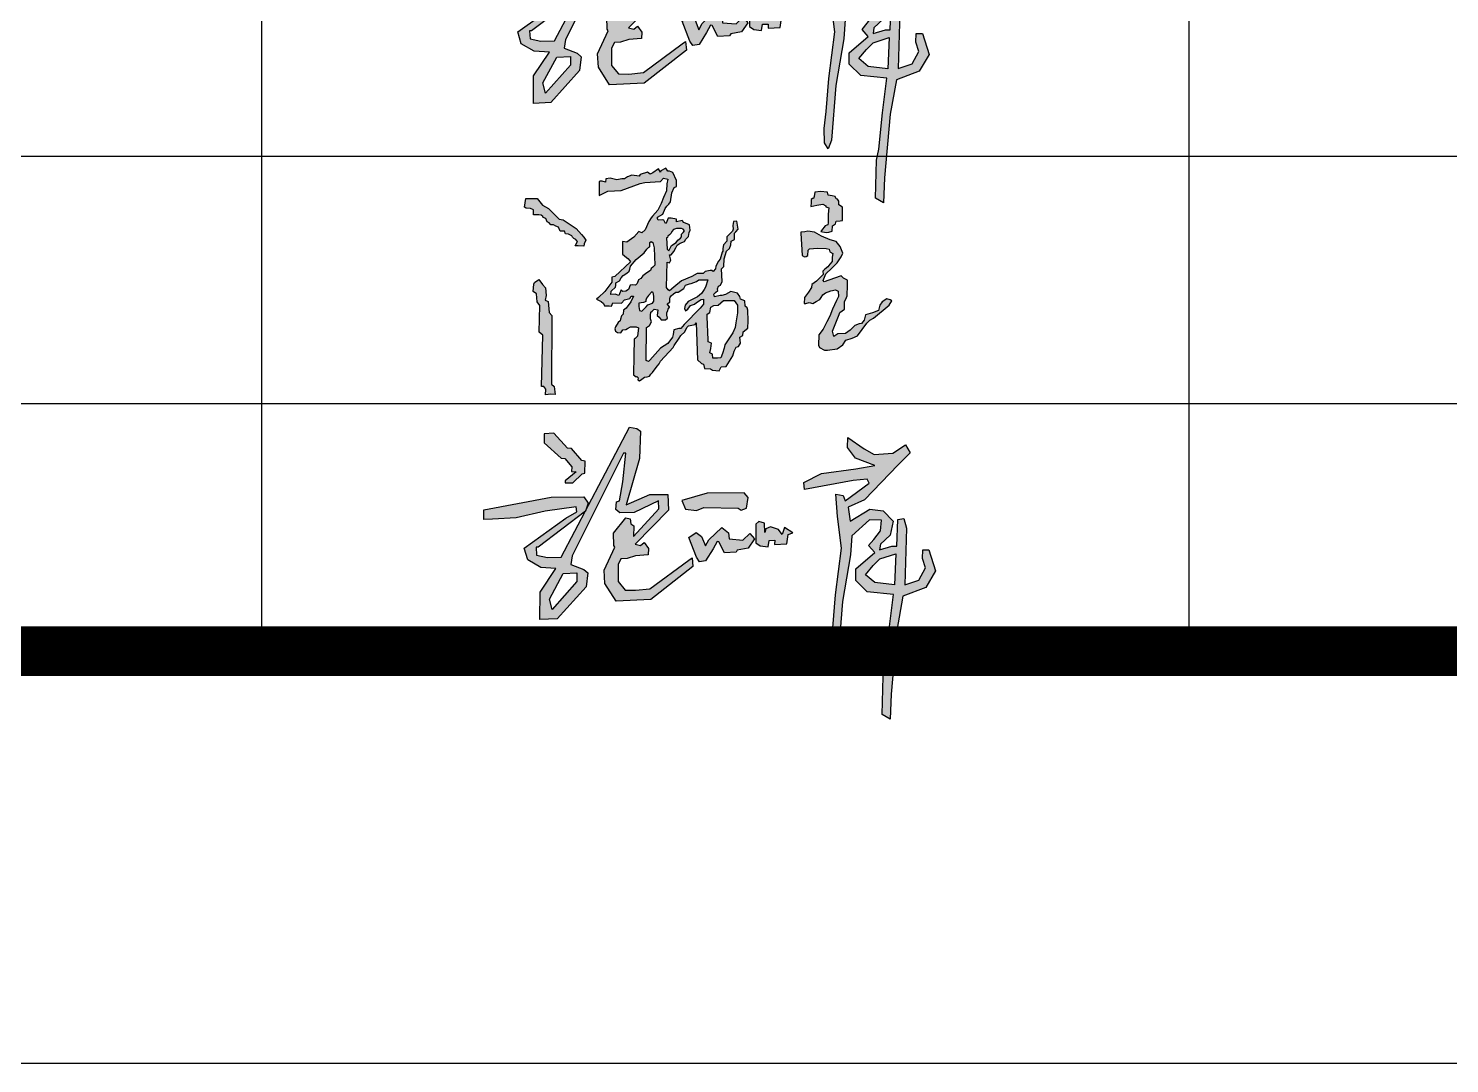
# Model space of a CAD drawing. Extents: x -2331248 to -1198620, y -977263 to -545844.
# Drawn here: x -1496680 to -1492370, y -855128 to -851990 of the extents above; entities that cross this region are included whole.
import ezdxf

# ---------------------------------------------------------------- set-up
doc = ezdxf.new("R2010")
doc.units = 0
doc.header["$LTSCALE"] = 1000
doc.header["$MEASUREMENT"] = 0
doc.layers.get('0').update_dxf_attribs({"linetype": 'CONTINUOUS'})
doc.layers.add('PUB_TITLE', color=4, linetype='CONTINUOUS')
doc.layers.add('t图框', color=222, linetype='CONTINUOUS')

# ---------------------------------------------------------------- blocks, each defined once
blk = doc.blocks.new('A$C5A861AD6')
h = blk.add_hatch(color=256)
h.paths.add_polyline_path([(852.5, 1429), (858.7, 1578.8), (837.5, 1593.8), (798.7, 1600.1), (423.7, 888.6), (348.7, 887.3), (288.7, 899.8), (286.2, 943.5), (297.5, 943.5), (556.2, 1140.6), (571.2, 1184.3), (547.5, 1219.2), (367.5, 1216.7), (0, 1148.1), (0, 1095.6), (47.1, 1096.4), (177.1, 1103.9), (335.9, 1140.1), (505.8, 1165), (508.3, 1137.6), (449.6, 1101.4), (220.9, 938), (239.6, 873.1), (310.9, 831.9), (394.6, 826.9), (308.4, 697.1), (307.1, 546), (402.1, 551), (559.6, 725.5), (569.6, 801.7), (547.1, 821.4), (475.8, 847.6), (483.3, 895.1), (764.6, 1459.2), (777.1, 1459.2), (760.8, 1300.9), (743.3, 1197.3), (725.8, 1192.3), (722.1, 1149.8), (744.6, 1131.3), (823.3, 1133.8), (957.1, 1196.3), (959.6, 1152.6), (819.6, 1001.5), (820.8, 1060.2), (805.8, 1071.4), (800.8, 1098.9), (778.3, 1103.9), (709.6, 1020.2), (712.1, 952.8), (717.1, 944), (658.3, 817.9), (663.3, 744.3), (724.6, 646.9), (914.6, 656.8), (1145.8, 836.7), (1142.1, 885.3), (1123.3, 871.6), (910, 715.5), (830, 706.8), (773.7, 708), (735, 754.2), (736.2, 847.9), (751.2, 878.6), (785, 881.1), (830, 896.1), (900, 901.1), (902.5, 936), (877.5, 968.5), (858.7, 952.3), (828.7, 959.8), (1011.2, 1146.8), (1008.7, 1231.7), (908.7, 1231.7), (780, 1175.5)])
h.paths.add_polyline_path([(509.9, 802), (509.9, 755.5), (373.3, 602.3), (359.5, 658.6), (434.7, 799)], flags=16)
for points in [[(383.7, 1567.6), (330, 1565.1), (330, 1515.2), (422.5, 1430.3), (442.5, 1429), (481.2, 1384.1), (480, 1357.8), (505, 1356.6), (445, 1306.6), (445, 1295.4), (487.5, 1296.6), (538.7, 1345.3), (552.5, 1349.1), (555, 1415.3), (536.2, 1419), (480, 1483.9), (457.5, 1485.2)], [(1448.4, 1214.8), (1427.6, 1241.5), (1224.4, 1240), (1085, 1198.5), (1105.8, 1151.1), (1165.1, 1143.7), (1205.2, 1160), (1393.5, 1157.1), (1409.8, 1145.2), (1439.5, 1157.1)], [(1482.5, 988.1), (1457.3, 1017.8), (1418.7, 982.2), (1344.6, 988.1), (1341.6, 1022.2), (1304.5, 1050.4), (1233.3, 983.7), (1214.1, 949.6), (1193.3, 1001.5), (1163.6, 1023.7), (1123.6, 997), (1165.1, 887.4), (1181.4, 862.2), (1215.5, 868.1), (1257.1, 934.8), (1277.8, 974.8), (1288.2, 971.8), (1319.4, 912.6), (1383.2, 915.5), (1389.1, 927.4), (1448.4, 937.8)], [(1667.9, 1013.3), (1693.2, 1022.2), (1648.7, 1051.8), (1635.3, 1011.8), (1614.5, 1040), (1571.5, 1054.8), (1546.3, 1043), (1540.4, 1023.7), (1537.4, 1074.1), (1506.3, 1084.4), (1491.4, 1069.6), (1491.4, 967.4), (1515.2, 951.1), (1558.2, 945.2), (1564.1, 979.2), (1595.3, 980.7), (1593.8, 958.5), (1660.5, 961.5)]]:
    blk.add_hatch(color=256).paths.add_polyline_path(points)
h = blk.add_hatch(color=256)
h.paths.add_polyline_path([(2317, 1047.2), (2302.5, 1100.4), (2268.7, 1095.6), (2263.8, 948.2), (2237.2, 948.2), (2169.5, 928.9), (2174.4, 960.3), (2227.6, 1008.6), (2244.5, 1085.9), (2188.9, 1141.4), (2116.3, 1151.1), (2007.5, 1085.9), (1997.9, 1163.2), (2087.3, 1201.8), (2271.1, 1395), (2336.4, 1460.3), (2312.2, 1503.7), (2242.1, 1457.8), (2140.5, 1450.6), (2084.9, 1482), (1995.5, 1544.8), (1993, 1489.2), (2036.6, 1431.3), (2142.9, 1390.2), (2039, 1373.3), (1850.4, 1346.7), (1753.7, 1298.4), (1758.5, 1259.8), (2024.5, 1308.1), (2101.8, 1315.3), (2111.5, 1293.6), (1981, 1197), (1968.9, 1226), (1930.2, 1233.2), (1938.8, 1110.6), (1960.4, 937.5), (1927.6, 682.5), (1913, 500.4), (1901.9, 408.3), (1903.2, 329.4), (1922.9, 296.6), (1942.3, 344.9), (1966.4, 644.4), (2010, 900.4), (2016.4, 1005.5), (2113.9, 1093.6), (2179.2, 1091.2), (2174.4, 1033.2), (2138.1, 985.4), (2109.1, 951.6), (2142.9, 913), (2039, 823.6), (2039, 760.8), (2101.8, 698), (2245.1, 683.5), (2221.7, 493.8), (2201, 294.7), (2188.9, 234.3), (2184, 26.6), (2227.6, 0), (2232.4, 137.2), (2263.5, 486.2), (2297.7, 675.3), (2423, 721.5), (2476.6, 813), (2440.3, 928.9), (2406.5, 928.9), (2404.1, 880.6), (2421, 829.9), (2384.7, 762.2), (2308.3, 736.4)])
h.paths.add_polyline_path([(2250.5, 735.8), (2143, 748.8), (2092.5, 792.3), (2133.7, 842), (2171, 878.5), (2258.4, 906.7)], flags=16)
for p, q in [((383.7, 1567.6), (330, 1565.1)), ((330, 1565.1), (330, 1515.2)), ((457.5, 1485.2), (383.7, 1567.6)), ((330, 1515.2), (422.5, 1430.3)), ((480, 1483.9), (457.5, 1485.2)), ((536.2, 1419), (480, 1483.9)), ((422.5, 1430.3), (442.5, 1429)), ((442.5, 1429), (481.2, 1384.1)), ((555, 1415.3), (536.2, 1419)), ((552.5, 1349.1), (555, 1415.3)), ((505, 1356.6), (445, 1306.6)), ((481.2, 1384.1), (480, 1357.8)), ((480, 1357.8), (505, 1356.6)), ((487.5, 1296.6), (538.7, 1345.3)), ((538.7, 1345.3), (552.5, 1349.1)), ((445, 1306.6), (445, 1295.4)), ((445, 1295.4), (487.5, 1296.6))]:
    blk.add_line(p, q)
for points in [[(0, 1095.6), (0, 1148.1), (367.5, 1216.7), (547.5, 1219.2), (571.2, 1184.3), (556.2, 1140.6), (297.5, 943.5), (286.2, 943.5), (288.7, 899.8), (348.7, 887.3), (423.7, 888.6), (798.7, 1600.1), (837.5, 1593.8), (858.7, 1578.8), (852.5, 1429), (780, 1175.5), (908.7, 1231.7), (1008.7, 1231.7), (1011.2, 1146.8), (828.7, 959.8), (858.7, 952.3), (877.5, 968.5), (902.5, 936), (900, 901.1), (830, 896.1), (785, 881.1), (751.2, 878.6), (736.2, 847.9), (735, 754.2), (773.7, 708), (830, 706.8), (910, 715.5), (1123.3, 871.6), (1142.1, 885.3), (1145.8, 836.7), (914.6, 656.8), (724.6, 646.9), (663.3, 744.3), (658.3, 817.9), (717.1, 944), (712.1, 952.8), (709.6, 1020.2), (778.3, 1103.9), (800.8, 1098.9), (805.8, 1071.4), (820.8, 1060.2), (819.6, 1001.5), (959.6, 1152.6), (957.1, 1196.3), (823.3, 1133.8), (744.6, 1131.3), (722.1, 1149.8), (725.8, 1192.3), (743.3, 1197.3), (760.8, 1300.9), (777.1, 1459.2), (764.6, 1459.2), (483.3, 895.1), (475.8, 847.6), (547.1, 821.4), (569.6, 801.7), (559.6, 725.5), (402.1, 551), (307.1, 546), (308.4, 697.1), (394.6, 826.9), (310.9, 831.9), (239.6, 873.1), (220.9, 938), (449.6, 1101.4), (508.3, 1137.6), (505.8, 1165), (335.9, 1140.1), (177.1, 1103.9), (47.1, 1096.4)], [(2138.1, 985.4), (2174.4, 1033.2), (2179.2, 1091.2), (2113.9, 1093.6), (2016.4, 1005.5), (2010, 900.4), (1966.4, 644.4), (1942.3, 344.9), (1922.9, 296.6), (1903.2, 329.4), (1901.9, 408.3), (1913, 500.4), (1927.6, 682.5), (1960.4, 937.5), (1938.8, 1110.6), (1930.2, 1233.2), (1968.9, 1226), (1981, 1197), (2111.5, 1293.6), (2101.8, 1315.3), (2024.5, 1308.1), (1758.5, 1259.8), (1753.7, 1298.4), (1850.4, 1346.7), (2039, 1373.3), (2142.9, 1390.2), (2036.6, 1431.3), (1993, 1489.2), (1995.5, 1544.8), (2084.9, 1482), (2140.5, 1450.6), (2242.1, 1457.8), (2312.2, 1503.7), (2336.4, 1460.3), (2271.1, 1395), (2087.3, 1201.8), (1997.9, 1163.2), (2007.5, 1085.9), (2116.3, 1151.1), (2188.9, 1141.4), (2244.5, 1085.9), (2227.6, 1008.6), (2174.4, 960.3), (2169.5, 928.9), (2237.2, 948.2), (2263.8, 948.2), (2268.7, 1095.6), (2302.5, 1100.4), (2317, 1047.2), (2308.3, 736.4), (2384.7, 762.2), (2421, 829.9), (2404.1, 880.6), (2406.5, 928.9), (2440.3, 928.9), (2476.6, 813), (2423, 721.5), (2297.7, 675.3), (2263.5, 486.2), (2232.4, 137.2), (2227.6, 0), (2184, 26.6), (2188.9, 234.3), (2201, 294.7), (2221.7, 493.8), (2245.1, 683.5), (2101.8, 698), (2039, 760.8), (2039, 823.6), (2142.9, 913), (2109.1, 951.6)], [(1085, 1198.5), (1105.8, 1151.1), (1165.1, 1143.7), (1205.2, 1160), (1393.5, 1157.1), (1409.8, 1145.2), (1439.5, 1157.1), (1448.4, 1214.8), (1427.6, 1241.5), (1224.4, 1240)], [(1123.6, 997), (1163.6, 1023.7), (1193.3, 1001.5), (1214.1, 949.6), (1233.3, 983.7), (1304.5, 1050.4), (1341.6, 1022.2), (1344.6, 988.1), (1418.7, 982.2), (1457.3, 1017.8), (1482.5, 988.1), (1448.4, 937.8), (1389.1, 927.4), (1383.2, 915.5), (1319.4, 912.6), (1288.2, 971.8), (1277.8, 974.8), (1257.1, 934.8), (1215.5, 868.1), (1181.4, 862.2), (1165.1, 887.4)], [(1491.4, 1069.6), (1491.4, 967.4), (1515.2, 951.1), (1558.2, 945.2), (1564.1, 979.2), (1595.3, 980.7), (1593.8, 958.5), (1660.5, 961.5), (1667.9, 1013.3), (1693.2, 1022.2), (1648.7, 1051.8), (1635.3, 1011.8), (1614.5, 1040), (1571.5, 1054.8), (1546.3, 1043), (1540.4, 1023.7), (1537.4, 1074.1), (1506.3, 1084.4)]]:
    blk.add_lwpolyline(points, close=True)
for points in [[(2258.4, 906.7), (2250.5, 735.8), (2143, 748.8), (2092.5, 792.3), (2133.7, 842), (2171, 878.5), (2258.4, 906.7)], [(434.7, 799), (509.9, 802), (509.9, 755.5), (373.3, 602.3), (359.5, 658.6), (434.7, 799)]]:
    blk.add_lwpolyline(points)
blk = doc.blocks.new('A$C6CFE5858')
h = blk.add_hatch(color=256)
h.paths.add_polyline_path([(434.5, 191.8), (441, 195), (443.1, 207.8), (450.3, 212.1), (460.3, 212.5), (473.6, 223.6), (482.9, 224.3), (499, 224.3), (506.5, 212.5), (506.9, 194.3), (502.6, 171), (500.8, 159.6), (495.8, 147.4), (476.8, 118.7), (474.6, 110.5), (470.5, 98.2), (467, 87.5), (458.9, 87.2), (447.8, 87.2), (447.2, 96.6), (440.9, 99.5), (443.4, 109.9), (445, 122.1), (437.1, 125.9), (436.5, 129.1), (435.8, 150.5), (434.9, 165.9), (434.6, 186)], flags=16)
h.paths.add_polyline_path([(344.7, 209.2), (339, 215.6), (346, 219.8), (346, 227.8), (346.3, 231.7), (349, 235.1), (354.2, 239.6), (359.7, 243.9), (365.2, 243.9), (378.7, 252.2), (382.6, 260.3), (392, 263.7), (396.3, 264.6), (409.2, 269.3), (414.7, 273.2), (430.6, 273.2), (435.8, 273.2), (430.6, 255.6), (427.2, 250), (421.2, 240.2), (411.7, 232.5), (403.6, 228.6), (389.4, 221.7), (381.7, 213.2), (380.8, 204.6), (382.6, 199), (388.1, 203.7), (394.6, 212.3), (404, 215.3), (408.7, 219.2), (420.3, 226), (425.5, 227.3), (425.9, 214.9), (417.7, 205.9), (379.5, 166.9), (371.8, 157), (366.7, 157.4), (355.1, 154.4), (353.4, 142.9), (351.7, 136.4), (340.9, 121.4), (323.3, 110.3), (298.4, 82), (294.6, 78.6), (289.4, 81.2), (289.9, 160), (297.6, 164.3), (302.3, 172.9), (299.7, 180.2), (299.7, 189.2), (300.2, 196), (303.6, 198.6), (308.7, 203.3), (316.9, 201.6), (315.6, 187.9), (320.3, 184.4), (325, 178), (335.3, 178), (340.1, 182.3), (338.8, 188.7), (338.8, 194.3), (340.9, 199.9), (342, 203.4), (344.9, 208)], flags=16)
h.paths.add_polyline_path([(283.1, 219), (272.1, 217.4), (271.8, 209.8), (273.1, 200), (279.3, 198.6), (289, 209.2), (293.6, 213.6), (304, 217.9), (307.7, 222), (307.3, 234.3), (305.8, 242.7), (303, 244.3), (295, 235.9), (289.9, 229.4), (288.9, 225), (288.3, 221.8), (285.4, 219.7)], flags=16)
h.paths.add_polyline_path([(297.7, 351.5), (297.7, 361.6), (301, 364.3), (305.4, 362.1), (308.3, 349.1), (310.2, 308.3), (305.2, 303.3), (301.5, 300.2), (299.9, 295.6), (290.6, 289.6), (281.4, 282.4), (276.7, 276.2), (271.2, 272.8), (268.3, 264.2), (264.1, 260.5), (256.8, 260.8), (250.9, 260.5), (247.7, 250.1), (240.9, 246.5), (233.8, 245.1), (230.2, 249), (224, 235.8), (215.6, 238.9), (205.5, 238.5), (206.2, 246.2), (216, 255.6), (216.9, 259.7), (217.4, 265.8), (226.1, 270.4), (230.2, 277.5), (234.7, 283.2), (243, 288.6), (249.1, 293.6), (250.3, 298.4), (252.3, 305.8), (265.3, 321.1), (284.8, 337.3), (290.7, 345.6), (295.5, 350.8)], flags=16)
h.paths.add_polyline_path([(337.6, 373), (339.1, 346.2), (341.8, 343.5), (343.6, 341.7), (349.8, 354.9), (360.9, 362), (364.7, 367.1), (370.7, 371.8), (373.4, 375.4), (373.1, 381.7), (377.6, 385.9), (380.3, 389.7), (377.6, 393.3), (373.7, 394.8), (361.8, 394.8), (354, 392.7), (350.4, 388.2), (348.6, 383.8), (344.8, 380.2), (340.6, 376.9), (340, 373.9)], flags=16)
h.paths.add_polyline_path([(177.8, 506.3), (177.8, 473.8), (198, 483.9), (229.9, 485.3), (275.4, 501.9), (286.2, 504.8), (323.8, 507), (330.3, 514.9), (341.2, 512.1), (338.3, 501.2), (338, 484.8), (330.2, 468.6), (325.2, 454.2), (316.8, 439), (304, 424.3), (300.9, 420.2), (295.3, 411.5), (286.8, 391.9), (279.3, 384.7), (271.5, 387.8), (259.9, 374.2), (243.6, 362.8), (232.7, 364.3), (232.7, 333.9), (242.2, 326.2), (245.8, 323.4), (251.5, 317.7), (252.1, 316.2), (214.7, 281.3), (207.8, 279.6), (207.8, 267.5), (190.8, 245.3), (176.1, 231), (170.9, 226.7), (182.2, 221.9), (187.8, 216.7), (190, 211.1), (201.7, 211.1), (206.9, 210.7), (209.9, 218.5), (230.3, 217.6), (237.7, 225.4), (250.7, 228.9), (253.8, 234.5), (259.4, 234.1), (252.7, 220.9), (241.8, 205.7), (235.3, 200.8), (234.7, 191.5), (230.4, 187.7), (228.2, 179.5), (227.1, 175.2), (222.7, 171.4), (216.2, 161.5), (214.6, 156.6), (216.7, 150.7), (221.1, 147.9), (228.7, 146.8), (234.2, 154.5), (240.7, 155), (245.1, 157.7), (252.2, 161), (260.4, 161.5), (265.8, 161.5), (270.8, 158.8), (269, 138.9), (263.3, 133.9), (261, 131.9), (260.2, 92.8), (259.3, 47.5), (265.5, 42.7), (267.1, 43.4), (270.1, 39.7), (269.7, 35.3), (273.6, 32.8), (279, 36.5), (285, 41.4), (292, 42.1), (297.1, 43.9), (300.4, 49), (304.1, 52.5), (310.8, 61.8), (316.4, 68.3), (320.6, 73.2), (323.4, 79.7), (353.8, 112.5), (356.2, 116.7), (367.9, 134), (371.6, 141), (381, 149.4), (386.1, 159.7), (390.3, 163.4), (394.1, 164.4), (405.7, 166.7), (408.6, 170.9), (411.4, 83.1), (421.2, 73.8), (425.8, 72.4), (428.2, 62.6), (442.7, 61.2), (446.9, 57.9), (462.8, 56.5), (467.5, 66.3), (479.6, 67.2), (495.5, 92), (498.3, 103.7), (503, 113), (508.6, 114.4), (513.7, 122.3), (512.3, 136.8), (519.4, 141), (519.8, 149.4), (531.5, 158), (532.1, 175.6), (531.5, 200.9), (529.8, 206.2), (524.5, 210.3), (523.9, 223.2), (513.9, 226.7), (512.2, 233.7), (506.9, 241.4), (490.4, 245.5), (478.1, 237.8), (469.3, 236.1), (465.2, 236.1), (452.2, 232.6), (450.5, 239), (454, 243.1), (459.9, 247.8), (458.7, 251.9), (461.6, 257.8), (466.3, 260.7), (469.9, 268.9), (468.1, 299.5), (474, 304.7), (474.8, 322.9), (480, 341), (487.2, 347.7), (490.3, 356.5), (491.3, 364.8), (499.6, 368.9), (499.1, 383.9), (502.7, 387), (508.4, 393.2), (505.3, 412.3), (497, 411.8), (495.5, 402.5), (496, 393.7), (495, 389.1), (487.7, 381.3), (481.5, 375.6), (481.5, 364.8), (473.2, 356.5), (471.7, 347.7), (471.7, 341.5), (470.1, 339), (465.5, 322.4), (461.3, 317.3), (455.1, 305.4), (454.6, 299.2), (448.9, 293), (445.8, 295.6), (441.2, 295.6), (429.3, 293), (424.6, 287.8), (410.7, 287.8), (397.7, 280.6), (373.4, 270.3), (355.3, 255.3), (345, 247), (341.4, 249.1), (337.7, 254.8), (339.3, 315.2), (344.5, 313.6), (347.6, 319.8), (344.5, 332.8), (349.1, 332.8), (354.8, 340.5), (360, 348.8), (363.1, 355.5), (369.8, 360.1), (380.1, 363.8), (383.3, 369.9), (390, 376.1), (391.5, 385.4), (393.6, 391.1), (392, 403.6), (379.2, 409.6), (375.2, 414.4), (361.7, 410.8), (361.7, 417), (349, 420), (341.7, 419.5), (337.2, 407.8), (335.7, 407.3), (331.7, 415), (328.7, 415.8), (318.2, 414.8), (316.2, 418.5), (316.2, 422), (329.2, 429.4), (334.2, 443), (338.6, 448.3), (343, 453), (347.1, 458.4), (350.7, 479.9), (355.9, 492.3), (361.5, 495), (361.8, 509.6), (352.7, 528.5), (344.5, 531.5), (341, 531.7), (336.1, 538.6), (324.3, 532), (323.8, 529), (318.3, 537.2), (304.9, 527.6), (299.2, 524.1), (292.3, 529.3), (275.4, 523.5), (272.9, 519.2), (255.1, 521.9), (245, 518.1), (237.4, 512.9), (231.1, 513.4), (219.6, 511), (204, 514.8), (193.6, 512.9), (192.8, 505.2), (184.6, 507.4), (179.4, 507.8)])
h = blk.add_hatch(color=256)
h.paths.add_polyline_path([(657.5, 384.2), (660.6, 330.6), (665.5, 327.5), (670, 328.5), (674.2, 330.9), (674.6, 343.8), (677.7, 347), (696.6, 348.7), (717.1, 347.3), (724.5, 346.3), (725.2, 342.7), (726.5, 339.7), (733.5, 335.8), (731.4, 327.1), (731.4, 316.7), (726.2, 310), (721.7, 304.1), (714.3, 298.2), (709.8, 293.7), (710.1, 285.5), (700.6, 276.3), (694.8, 270.1), (683.1, 262.2), (682.5, 254.8), (675.4, 243.7), (665.5, 231.4), (664.9, 216.6), (669.2, 216.6), (677.2, 219.1), (685.9, 216.6), (693.9, 221.5), (702.5, 226.5), (705.6, 230.8), (709.3, 237.6), (716.1, 241.9), (728.5, 246.8), (739.6, 249.3), (745.7, 246.2), (747, 233.3), (742, 224), (732.8, 203.1), (726, 186.4), (719.2, 172.8), (710.6, 155.6), (700.1, 142.6), (699, 117.7), (701.3, 112.3), (713.7, 106.1), (720.7, 106.1), (743.2, 109.2), (757.2, 118.5), (764.1, 129.3), (778.9, 134), (792.1, 140.2), (813.8, 170.4), (821.5, 177.4), (830.1, 182), (867.3, 213), (873.5, 223), (869.6, 225.4), (861.9, 227.7), (851, 220.7), (844.8, 213), (841.7, 199.8), (827.7, 194.4), (810.7, 189.7), (807.6, 177.4), (801.4, 169.6), (795.9, 168.1), (785.9, 164.2), (774.2, 153.3), (763.4, 145.6), (744.8, 144.8), (735.5, 138.6), (732.3, 151), (748.6, 190.5), (750.2, 195.2), (761, 203.7), (761, 221.5), (764.1, 226.9), (767.2, 234.7), (768, 260.2), (768, 272.6), (758.7, 277.3), (753.3, 282.7), (723.8, 272.6), (713, 268), (709.9, 271.8), (716.8, 287.3), (730.8, 300.5), (743.2, 313.7), (753.3, 327.6), (757.2, 336.1), (751, 352.4), (740.9, 364), (726.9, 367.9), (706.2, 376.5), (689.6, 386.1), (674.2, 388.8), (666.4, 387.2), (657.3, 386.7)])
h.paths.add_polyline_path([(690.4, 481.3), (689, 471), (687.1, 466.3), (684.9, 466.7), (681.9, 464.4), (681.5, 456.6), (680.9, 447.1), (695.2, 450.6), (709.7, 452.9), (716.5, 448.8), (717, 446.6), (723.4, 444.5), (722.5, 429.4), (721.9, 408.6), (721.1, 404), (719, 403.4), (715.3, 401.4), (706, 390.2), (704.6, 387.6), (717.3, 385.5), (723.7, 386.1), (731.4, 388.4), (732.3, 401.1), (739.5, 406), (741, 412.7), (750.5, 413.5), (756.3, 414.1), (756.3, 445.6), (747.6, 451), (747.6, 459.7), (744.4, 464.6), (741.3, 465.8), (738.7, 470.9), (731.4, 472.7), (722.2, 474.7), (720.5, 481.6), (704, 483.1)])
for points in [[(2.8, 466.4), (30.3, 466.4), (42.8, 450.5), (56.9, 442.9), (82.6, 417.2), (92.1, 416), (122.7, 394.9), (135.5, 381.1), (141, 374.7), (146.2, 367.7), (142.2, 358.5), (141.3, 353.3), (127.6, 353.9), (120.8, 353.9), (126, 364), (124.8, 365.9), (122.1, 368.6), (117.5, 371.7), (113.8, 374.1), (112.3, 377.5), (104.3, 381.4), (97.3, 382.7), (95.4, 388.5), (84.4, 388.8), (81.1, 398.2), (74.3, 401), (68.8, 404.1), (62.7, 403.7), (59, 408.3), (54.1, 410.8), (50.8, 418.7), (44.4, 421.2), (43.7, 423.9), (39.8, 427), (34, 427.3), (21.1, 427.3), (21.1, 433.4), (21.4, 439.8), (14.1, 442.5), (4, 443.2), (0, 445.9)], [(23.9, 267), (33.9, 274.2), (43, 261.8), (50.2, 254), (51.1, 235.6), (49, 224.4), (55.9, 221.4), (58.9, 195.7), (65, 188.5), (64, 25), (70.3, 19.8), (73, 0.7), (62.5, 1.5), (50.1, 0), (50.9, 13.1), (46, 19.1), (40.4, 19.1), (43.3, 141.1), (35, 148.7), (36.8, 212.4), (29.9, 220.5), (28.3, 239.6), (20.8, 245.2), (22.2, 262.8)]]:
    blk.add_hatch(color=256).paths.add_polyline_path(points)
at = {"elevation": 4.4}
for points in [[(179.4, 507.8), (177.8, 506.3)], [(184.6, 507.4), (179.4, 507.8)], [(192.8, 505.2), (184.6, 507.4)], [(193.6, 512.9), (192.8, 505.2)], [(204, 514.8), (193.6, 512.9)], [(219.6, 511), (204, 514.8)], [(231.1, 513.4), (219.6, 511)], [(237.4, 512.9), (231.1, 513.4)], [(245, 518.1), (237.4, 512.9)], [(255.1, 521.9), (245, 518.1)], [(272.9, 519.2), (255.1, 521.9)], [(275.4, 523.5), (272.9, 519.2)], [(292.3, 529.3), (275.4, 523.5)], [(286.2, 504.8), (323.8, 507)], [(299.2, 524.1), (292.3, 529.3)], [(304.9, 527.6), (299.2, 524.1)], [(318.3, 537.2), (304.9, 527.6)], [(323.8, 529), (318.3, 537.2)], [(324.3, 532), (323.8, 529)], [(323.8, 507), (330.3, 514.9)], [(336.1, 538.6), (324.3, 532)], [(330.3, 514.9), (330.3, 514.9)], [(330.3, 514.9), (341.2, 512.1)], [(341, 531.7), (336.1, 538.6)], [(341.2, 512.1), (338.3, 501.2)], [(344.5, 531.5), (341, 531.7)], [(352.7, 528.5), (344.5, 531.5)], [(361.8, 509.6), (352.7, 528.5)], [(361.5, 495), (361.8, 509.6)], [(177.8, 506.3), (177.8, 473.8)], [(177.8, 473.8), (198, 483.9)], [(198, 483.9), (229.9, 485.3)], [(229.9, 485.3), (275.4, 501.9)], [(275.4, 501.9), (286.2, 504.8)], [(338, 484.8), (330.2, 468.6)], [(338.3, 501.2), (338, 484.8)], [(347.1, 458.4), (350.7, 479.9)], [(350.7, 479.9), (355.9, 492.3)], [(355.9, 492.3), (361.5, 495)], [(690.4, 481.3), (689, 471)], [(704, 483.1), (690.4, 481.3)], [(690.4, 481.3), (690.4, 481.3)], [(720.5, 481.6), (704, 483.1)], [(722.2, 474.7), (720.5, 481.6)], [(731.4, 472.7), (722.2, 474.7)], [(0, 445.9), (2.8, 466.4)], [(4, 443.2), (0, 445.9)], [(2.8, 466.4), (30.3, 466.4)], [(14.1, 442.5), (4, 443.2)], [(21.4, 439.8), (14.1, 442.5)], [(21.1, 433.4), (21.4, 439.8)], [(30.3, 466.4), (42.8, 450.5)], [(42.8, 450.5), (56.9, 442.9)], [(56.9, 442.9), (82.6, 417.2)], [(325.2, 454.2), (316.8, 439)], [(330.2, 468.6), (325.2, 454.2)], [(329.2, 429.4), (334.2, 443)], [(334.2, 443), (338.6, 448.3)], [(338.6, 448.3), (343, 453)], [(343, 453), (347.1, 458.4)], [(681.5, 456.6), (680.9, 447.1)], [(680.9, 447.1), (695.2, 450.6)], [(681.9, 464.4), (681.5, 456.6)], [(684.9, 466.7), (681.9, 464.4)], [(687.1, 466.3), (684.9, 466.7)], [(689, 471), (687.1, 466.3)], [(695.2, 450.6), (709.7, 452.9)], [(709.7, 452.9), (716.5, 448.8)], [(716.5, 448.8), (717, 446.6)], [(717, 446.6), (723.4, 444.5)], [(723.4, 444.5), (722.5, 429.4)], [(738.7, 470.9), (731.4, 472.7)], [(741.3, 465.8), (738.7, 470.9)], [(738.7, 470.9), (738.7, 470.9)], [(744.4, 464.6), (741.3, 465.8)], [(747.6, 459.7), (744.4, 464.6)], [(747.6, 451), (747.6, 459.7)], [(756.3, 445.6), (747.6, 451)], [(756.3, 414.1), (756.3, 445.6)], [(21.1, 427.3), (21.1, 433.4)], [(34, 427.3), (21.1, 427.3)], [(39.8, 427), (34, 427.3)], [(43.7, 423.9), (39.8, 427)], [(44.4, 421.2), (43.7, 423.9)], [(50.8, 418.7), (44.4, 421.2)], [(54.1, 410.8), (50.8, 418.7)], [(59, 408.3), (54.1, 410.8)], [(62.7, 403.7), (59, 408.3)], [(82.6, 417.2), (92.1, 416)], [(92.1, 416), (122.7, 394.9)], [(295.3, 411.5), (286.8, 391.9)], [(300.9, 420.2), (295.3, 411.5)], [(304, 424.3), (300.9, 420.2)], [(316.8, 439), (304, 424.3)], [(316.2, 422), (329.2, 429.4)], [(316.2, 418.5), (316.2, 422)], [(318.2, 414.8), (316.2, 418.5)], [(328.7, 415.8), (318.2, 414.8)], [(331.7, 415), (328.7, 415.8)], [(335.7, 407.3), (331.7, 415)], [(337.2, 407.8), (335.7, 407.3)], [(341.7, 419.5), (337.2, 407.8)], [(349, 420), (341.7, 419.5)], [(361.7, 417), (349, 420)], [(361.7, 410.8), (361.7, 417)], [(375.2, 414.4), (361.7, 410.8)], [(379.2, 409.6), (375.2, 414.4)], [(392, 403.6), (379.2, 409.6)], [(497, 411.8), (495.5, 402.5)], [(505.3, 412.3), (497, 411.8)], [(508.4, 393.2), (505.3, 412.3)], [(721.9, 408.6), (721.1, 404)], [(722.5, 429.4), (721.9, 408.6)], [(732.3, 401.1), (739.5, 406)], [(739.5, 406), (741, 412.7)], [(741, 412.7), (750.5, 413.5)], [(750.5, 413.5), (756.3, 414.1)], [(68.8, 404.1), (62.7, 403.7)], [(74.3, 401), (68.8, 404.1)], [(81.1, 398.2), (74.3, 401)], [(84.4, 388.8), (81.1, 398.2)], [(95.4, 388.5), (84.4, 388.8)], [(97.3, 382.7), (95.4, 388.5)], [(104.3, 381.4), (97.3, 382.7)], [(112.3, 377.5), (104.3, 381.4)], [(113.8, 374.1), (112.3, 377.5)], [(117.5, 371.7), (113.8, 374.1)], [(122.7, 394.9), (135.5, 381.1)], [(135.5, 381.1), (141, 374.7)], [(141, 374.7), (146.2, 367.7)], [(259.9, 374.2), (243.6, 362.8)], [(271.5, 387.8), (259.9, 374.2)], [(279.3, 384.7), (271.5, 387.8)], [(286.8, 391.9), (279.3, 384.7)], [(340, 373.9), (337.6, 373)], [(337.6, 373), (339.1, 346.2)], [(340.6, 376.9), (340, 373.9)], [(344.8, 380.2), (340.6, 376.9)], [(348.6, 383.8), (344.8, 380.2)], [(350.4, 388.2), (348.6, 383.8)], [(354, 392.7), (350.4, 388.2)], [(361.8, 394.8), (354, 392.7)], [(373.7, 394.8), (361.8, 394.8)], [(364.7, 367.1), (370.7, 371.8)], [(370.7, 371.8), (373.4, 375.4)], [(373.1, 381.7), (377.6, 385.9)], [(373.4, 375.4), (373.1, 381.7)], [(377.6, 393.3), (373.7, 394.8)], [(380.3, 389.7), (377.6, 393.3)], [(377.6, 385.9), (380.3, 389.7)], [(383.3, 369.9), (390, 376.1)], [(390, 376.1), (391.5, 385.4)], [(391.5, 385.4), (393.6, 391.1)], [(393.6, 391.1), (392, 403.6)], [(487.7, 381.3), (481.5, 375.6)], [(481.5, 375.6), (481.5, 364.8)], [(495, 389.1), (487.7, 381.3)], [(496, 393.7), (495, 389.1)], [(495.5, 402.5), (496, 393.7)], [(499.1, 383.9), (502.7, 387)], [(499.6, 368.9), (499.1, 383.9)], [(502.7, 387), (508.4, 393.2)], [(666.4, 387.2), (657.3, 386.7)], [(657.3, 386.7), (657.5, 384.2)], [(657.5, 384.2), (660.6, 330.6)], [(674.2, 388.8), (666.4, 387.2)], [(689.6, 386.1), (674.2, 388.8)], [(706.2, 376.5), (689.6, 386.1)], [(706, 390.2), (704.6, 387.6)], [(704.6, 387.6), (717.3, 385.5)], [(715.3, 401.4), (706, 390.2)], [(726.9, 367.9), (706.2, 376.5)], [(719, 403.4), (715.3, 401.4)], [(717.3, 385.5), (723.7, 386.1)], [(721.1, 404), (719, 403.4)], [(723.7, 386.1), (731.4, 388.4)], [(731.4, 388.4), (732.3, 401.1)], [(122.1, 368.6), (117.5, 371.7)], [(120.8, 353.9), (126, 364)], [(127.6, 353.9), (120.8, 353.9)], [(124.8, 365.9), (122.1, 368.6)], [(126, 364), (124.8, 365.9)], [(141.3, 353.3), (127.6, 353.9)], [(142.2, 358.5), (141.3, 353.3)], [(146.2, 367.7), (142.2, 358.5)], [(243.6, 362.8), (232.7, 364.3)], [(232.7, 364.3), (232.7, 333.9)], [(284.8, 337.3), (290.7, 345.6)], [(290.7, 345.6), (295.5, 350.8)], [(295.5, 350.8), (297.7, 351.5)], [(297.7, 361.6), (301, 364.3)], [(297.7, 351.5), (297.7, 361.6)], [(301, 364.3), (305.4, 362.1)], [(305.4, 362.1), (308.3, 349.1)], [(308.3, 349.1), (310.2, 308.3)], [(339.1, 346.2), (341.8, 343.5)], [(341.8, 343.5), (343.6, 341.7)], [(343.6, 341.7), (349.8, 354.9)], [(349.1, 332.8), (354.8, 340.5)], [(349.8, 354.9), (360.9, 362)], [(349.8, 354.9), (349.8, 354.9)], [(354.8, 340.5), (360, 348.8)], [(360, 348.8), (363.1, 355.5)], [(360.9, 362), (364.7, 367.1)], [(363.1, 355.5), (369.8, 360.1)], [(369.8, 360.1), (380.1, 363.8)], [(380.1, 363.8), (383.3, 369.9)], [(470.1, 339), (465.5, 322.4)], [(471.7, 341.5), (470.1, 339)], [(473.2, 356.5), (471.7, 347.7)], [(471.7, 347.7), (471.7, 341.5)], [(481.5, 364.8), (473.2, 356.5)], [(474.8, 322.9), (480, 341)], [(480, 341), (487.2, 347.7)], [(487.2, 347.7), (490.3, 356.5)], [(490.3, 356.5), (491.3, 364.8)], [(491.3, 364.8), (499.6, 368.9)], [(674.2, 330.9), (674.6, 343.8)], [(674.6, 343.8), (677.7, 347)], [(677.7, 347), (696.6, 348.7)], [(696.6, 348.7), (717.1, 347.3)], [(717.1, 347.3), (724.5, 346.3)], [(724.5, 346.3), (725.2, 342.7)], [(725.2, 342.7), (726.5, 339.7)], [(726.5, 339.7), (733.5, 335.8)], [(740.9, 364), (726.9, 367.9)], [(751, 352.4), (740.9, 364)], [(757.2, 336.1), (751, 352.4)], [(252.1, 316.2), (214.7, 281.3)], [(232.7, 333.9), (242.2, 326.2)], [(242.2, 326.2), (245.8, 323.4)], [(245.8, 323.4), (251.5, 317.7)], [(250.3, 298.4), (252.3, 305.8)], [(251.5, 317.7), (252.1, 316.2)], [(252.3, 305.8), (265.3, 321.1)], [(265.3, 321.1), (284.8, 337.3)], [(310.2, 308.3), (305.2, 303.3)], [(337.7, 254.8), (339.3, 315.2)], [(339.3, 315.2), (344.5, 313.6)], [(347.6, 319.8), (344.5, 332.8)], [(344.5, 332.8), (349.1, 332.8)], [(344.5, 313.6), (347.6, 319.8)], [(455.1, 305.4), (454.6, 299.2)], [(461.3, 317.3), (455.1, 305.4)], [(465.5, 322.4), (461.3, 317.3)], [(468.1, 299.5), (474, 304.7)], [(474, 304.7), (474.8, 322.9)], [(660.6, 330.6), (665.5, 327.5)], [(665.5, 327.5), (670, 328.5)], [(670, 328.5), (674.2, 330.9)], [(726.2, 310), (721.7, 304.1)], [(731.4, 316.7), (726.2, 310)], [(730.8, 300.5), (743.2, 313.7)], [(733.5, 335.8), (731.4, 327.1)], [(731.4, 327.1), (731.4, 316.7)], [(743.2, 313.7), (753.3, 327.6)], [(753.3, 327.6), (757.2, 336.1)], [(23.9, 267), (33.9, 274.2)], [(33.9, 274.2), (43, 261.8)], [(214.7, 281.3), (207.8, 279.6)], [(207.8, 279.6), (207.8, 267.5)], [(226.1, 270.4), (230.2, 277.5)], [(230.2, 277.5), (234.7, 283.2)], [(234.7, 283.2), (243, 288.6)], [(243, 288.6), (249.1, 293.6)], [(249.1, 293.6), (250.3, 298.4)], [(271.2, 272.8), (268.3, 264.2)], [(276.7, 276.2), (271.2, 272.8)], [(281.4, 282.4), (276.7, 276.2)], [(290.6, 289.6), (281.4, 282.4)], [(299.9, 295.6), (290.6, 289.6)], [(301.5, 300.2), (299.9, 295.6)], [(305.2, 303.3), (301.5, 300.2)], [(397.7, 280.6), (373.4, 270.3)], [(410.7, 287.8), (397.7, 280.6)], [(409.2, 269.3), (414.7, 273.2)], [(424.6, 287.8), (410.7, 287.8)], [(414.7, 273.2), (430.6, 273.2)], [(429.3, 293), (424.6, 287.8)], [(441.2, 295.6), (429.3, 293)], [(430.6, 273.2), (435.8, 273.2)], [(435.8, 273.2), (430.6, 255.6)], [(445.8, 295.6), (441.2, 295.6)], [(448.9, 293), (445.8, 295.6)], [(454.6, 299.2), (448.9, 293)], [(454.6, 299.2), (454.6, 299.2)], [(469.9, 268.9), (468.1, 299.5)], [(700.6, 276.3), (694.8, 270.1)], [(710.1, 285.5), (700.6, 276.3)], [(714.3, 298.2), (709.8, 293.7)], [(709.8, 293.7), (710.1, 285.5)], [(709.9, 271.8), (716.8, 287.3)], [(713, 268), (709.9, 271.8)], [(723.8, 272.6), (713, 268)], [(721.7, 304.1), (714.3, 298.2)], [(716.8, 287.3), (730.8, 300.5)], [(753.3, 282.7), (723.8, 272.6)], [(758.7, 277.3), (753.3, 282.7)], [(768, 272.6), (758.7, 277.3)], [(768, 260.2), (768, 272.6)], [(768, 272.6), (768, 272.6)], [(20.8, 245.2), (22.2, 262.8)], [(28.3, 239.6), (20.8, 245.2)], [(22.2, 262.8), (23.9, 267)], [(29.9, 220.5), (28.3, 239.6)], [(43, 261.8), (50.2, 254)], [(50.2, 254), (51.1, 235.6)], [(190.8, 245.3), (176.1, 231)], [(207.8, 267.5), (190.8, 245.3)], [(205.5, 238.5), (206.2, 246.2)], [(215.6, 238.9), (205.5, 238.5)], [(206.2, 246.2), (216, 255.6)], [(224, 235.8), (215.6, 238.9)], [(216, 255.6), (216.9, 259.7)], [(216.9, 259.7), (217.4, 265.8)], [(217.4, 265.8), (226.1, 270.4)], [(230.2, 249), (224, 235.8)], [(233.8, 245.1), (230.2, 249)], [(240.9, 246.5), (233.8, 245.1)], [(247.7, 250.1), (240.9, 246.5)], [(250.9, 260.5), (247.7, 250.1)], [(256.8, 260.8), (250.9, 260.5)], [(264.1, 260.5), (256.8, 260.8)], [(268.3, 264.2), (264.1, 260.5)], [(303, 244.3), (295, 235.9)], [(305.8, 242.7), (303, 244.3)], [(307.3, 234.3), (305.8, 242.7)], [(341.4, 249.1), (337.7, 254.8)], [(345, 247), (341.4, 249.1)], [(355.3, 255.3), (345, 247)], [(349, 235.1), (354.2, 239.6)], [(354.2, 239.6), (359.7, 243.9)], [(373.4, 270.3), (355.3, 255.3)], [(359.7, 243.9), (365.2, 243.9)], [(365.2, 243.9), (378.7, 252.2)], [(378.7, 252.2), (382.6, 260.3)], [(382.6, 260.3), (392, 263.7)], [(392, 263.7), (396.3, 264.6)], [(396.3, 264.6), (409.2, 269.3)], [(421.2, 240.2), (411.7, 232.5)], [(427.2, 250), (421.2, 240.2)], [(430.6, 255.6), (427.2, 250)], [(450.5, 239), (454, 243.1)], [(452.2, 232.6), (450.5, 239)], [(454, 243.1), (459.9, 247.8)], [(458.7, 251.9), (461.6, 257.8)], [(459.9, 247.8), (458.7, 251.9)], [(461.6, 257.8), (466.3, 260.7)], [(466.3, 260.7), (469.9, 268.9)], [(478.1, 237.8), (469.3, 236.1)], [(490.4, 245.5), (478.1, 237.8)], [(506.9, 241.4), (490.4, 245.5)], [(512.2, 233.7), (506.9, 241.4)], [(675.4, 243.7), (665.5, 231.4)], [(682.5, 254.8), (675.4, 243.7)], [(683.1, 262.2), (682.5, 254.8)], [(694.8, 270.1), (683.1, 262.2)], [(705.6, 230.8), (709.3, 237.6)], [(709.3, 237.6), (716.1, 241.9)], [(716.1, 241.9), (728.5, 246.8)], [(728.5, 246.8), (739.6, 249.3)], [(739.6, 249.3), (745.7, 246.2)], [(745.7, 246.2), (747, 233.3)], [(767.2, 234.7), (768, 260.2)], [(36.8, 212.4), (29.9, 220.5)], [(35, 148.7), (36.8, 212.4)], [(51.1, 235.6), (49, 224.4)], [(49, 224.4), (55.9, 221.4)], [(55.9, 221.4), (58.9, 195.7)], [(176.1, 231), (170.9, 226.7)], [(170.9, 226.7), (182.2, 221.9)], [(182.2, 221.9), (187.8, 216.7)], [(187.8, 216.7), (190, 211.1)], [(190, 211.1), (201.7, 211.1)], [(201.7, 211.1), (206.9, 210.7)], [(206.9, 210.7), (209.9, 218.5)], [(209.9, 218.5), (230.3, 217.6)], [(230.3, 217.6), (237.7, 225.4)], [(241.8, 205.7), (235.3, 200.8)], [(237.7, 225.4), (250.7, 228.9)], [(252.7, 220.9), (241.8, 205.7)], [(250.7, 228.9), (253.8, 234.5)], [(259.4, 234.1), (252.7, 220.9)], [(253.8, 234.5), (259.4, 234.1)], [(272.1, 217.4), (271.8, 209.8)], [(271.8, 209.8), (273.1, 200)], [(283.1, 219), (272.1, 217.4)], [(279.3, 198.6), (289, 209.2)], [(285.4, 219.7), (283.1, 219)], [(288.3, 221.8), (285.4, 219.7)], [(288.9, 225), (288.3, 221.8)], [(289.9, 229.4), (288.9, 225)], [(289, 209.2), (293.6, 213.6)], [(295, 235.9), (289.9, 229.4)], [(293.6, 213.6), (304, 217.9)], [(303.6, 198.6), (308.7, 203.3)], [(304, 217.9), (307.7, 222)], [(307.7, 222), (307.3, 234.3)], [(308.7, 203.3), (316.9, 201.6)], [(339, 215.6), (346, 219.8)], [(344.7, 209.2), (339, 215.6)], [(340.9, 199.9), (342, 203.4)], [(342, 203.4), (344.9, 208)], [(344.9, 208), (344.7, 209.2)], [(346, 227.8), (346.3, 231.7)], [(346, 219.8), (346, 227.8)], [(346.3, 231.7), (349, 235.1)], [(417.7, 205.9), (379.5, 166.9)], [(381.7, 213.2), (380.8, 204.6)], [(380.8, 204.6), (382.6, 199)], [(389.4, 221.7), (381.7, 213.2)], [(382.6, 199), (388.1, 203.7)], [(388.1, 203.7), (394.6, 212.3)], [(403.6, 228.6), (389.4, 221.7)], [(394.6, 212.3), (404, 215.3)], [(411.7, 232.5), (403.6, 228.6)], [(404, 215.3), (408.7, 219.2)], [(408.7, 219.2), (420.3, 226)], [(425.9, 214.9), (417.7, 205.9)], [(420.3, 226), (425.5, 227.3)], [(425.5, 227.3), (425.9, 214.9)], [(441, 195), (443.1, 207.8)], [(443.1, 207.8), (450.3, 212.1)], [(450.3, 212.1), (460.3, 212.5)], [(465.2, 236.1), (452.2, 232.6)], [(460.3, 212.5), (473.6, 223.6)], [(469.3, 236.1), (465.2, 236.1)], [(473.6, 223.6), (482.9, 224.3)], [(482.9, 224.3), (499, 224.3)], [(499, 224.3), (506.5, 212.5)], [(506.5, 212.5), (506.9, 194.3)], [(513.9, 226.7), (512.2, 233.7)], [(523.9, 223.2), (513.9, 226.7)], [(524.5, 210.3), (523.9, 223.2)], [(529.8, 206.2), (524.5, 210.3)], [(531.5, 200.9), (529.8, 206.2)], [(665.5, 231.4), (664.9, 216.6)], [(664.9, 216.6), (669.2, 216.6)], [(669.2, 216.6), (677.2, 219.1)], [(677.2, 219.1), (685.9, 216.6)], [(685.9, 216.6), (693.9, 221.5)], [(693.9, 221.5), (702.5, 226.5)], [(702.5, 226.5), (705.6, 230.8)], [(732.8, 203.1), (726, 186.4)], [(742, 224), (732.8, 203.1)], [(747, 233.3), (742, 224)], [(750.2, 195.2), (761, 203.7)], [(761, 221.5), (764.1, 226.9)], [(761, 203.7), (761, 221.5)], [(764.1, 226.9), (767.2, 234.7)], [(830.1, 182), (867.3, 213)], [(844.8, 213), (841.7, 199.8)], [(851, 220.7), (844.8, 213)], [(861.9, 227.7), (851, 220.7)], [(869.6, 225.4), (861.9, 227.7)], [(867.3, 213), (873.5, 223)], [(873.5, 223), (869.6, 225.4)], [(869.6, 225.4), (869.6, 225.4)], [(58.9, 195.7), (65, 188.5)], [(65, 188.5), (64, 25)], [(222.7, 171.4), (216.2, 161.5)], [(227.1, 175.2), (222.7, 171.4)], [(228.2, 179.5), (227.1, 175.2)], [(230.4, 187.7), (228.2, 179.5)], [(234.7, 191.5), (230.4, 187.7)], [(235.3, 200.8), (234.7, 191.5)], [(273.1, 200), (279.3, 198.6)], [(297.6, 164.3), (302.3, 172.9)], [(299.7, 189.2), (300.2, 196)], [(299.7, 180.2), (299.7, 189.2)], [(302.3, 172.9), (299.7, 180.2)], [(300.2, 196), (303.6, 198.6)], [(316.9, 201.6), (315.6, 187.9)], [(315.6, 187.9), (320.3, 184.4)], [(320.3, 184.4), (320.3, 184.4)], [(320.3, 184.4), (325, 178)], [(325, 178), (335.3, 178)], [(335.3, 178), (340.1, 182.3)], [(338.8, 194.3), (340.9, 199.9)], [(338.8, 188.7), (338.8, 194.3)], [(340.1, 182.3), (338.8, 188.7)], [(340.9, 199.9), (340.9, 199.9)], [(405.7, 166.7), (408.6, 170.9)], [(408.6, 170.9), (411.4, 83.1)], [(434.5, 191.8), (441, 195)], [(434.6, 186), (434.5, 191.8)], [(434.9, 165.9), (434.6, 186)], [(502.6, 171), (500.8, 159.6)], [(506.9, 194.3), (502.6, 171)], [(532.1, 175.6), (531.5, 200.9)], [(531.5, 158), (532.1, 175.6)], [(719.2, 172.8), (710.6, 155.6)], [(726, 186.4), (719.2, 172.8)], [(732.3, 151), (748.6, 190.5)], [(748.6, 190.5), (750.2, 195.2)], [(792.1, 140.2), (813.8, 170.4)], [(801.4, 169.6), (795.9, 168.1)], [(807.6, 177.4), (801.4, 169.6)], [(810.7, 189.7), (807.6, 177.4)], [(827.7, 194.4), (810.7, 189.7)], [(813.8, 170.4), (821.5, 177.4)], [(821.5, 177.4), (830.1, 182)], [(841.7, 199.8), (827.7, 194.4)], [(827.7, 194.4), (827.7, 194.4)], [(43.3, 141.1), (35, 148.7)], [(40.4, 19.1), (43.3, 141.1)], [(216.2, 161.5), (214.6, 156.6)], [(214.6, 156.6), (216.7, 150.7)], [(216.7, 150.7), (221.1, 147.9)], [(221.1, 147.9), (228.7, 146.8)], [(228.7, 146.8), (234.2, 154.5)], [(234.2, 154.5), (240.7, 155)], [(240.7, 155), (245.1, 157.7)], [(245.1, 157.7), (252.2, 161)], [(252.2, 161), (260.4, 161.5)], [(260.4, 161.5), (265.8, 161.5)], [(269, 138.9), (263.3, 133.9)], [(265.8, 161.5), (270.8, 158.8)], [(270.8, 158.8), (269, 138.9)], [(269, 138.9), (269, 138.9)], [(289.4, 81.2), (289.9, 160)], [(289.9, 160), (297.6, 164.3)], [(351.7, 136.4), (340.9, 121.4)], [(353.4, 142.9), (351.7, 136.4)], [(355.1, 154.4), (353.4, 142.9)], [(366.7, 157.4), (355.1, 154.4)], [(371.8, 157), (366.7, 157.4)], [(367.9, 134), (371.6, 141)], [(371.6, 141), (381, 149.4)], [(379.5, 166.9), (371.8, 157)], [(381, 149.4), (386.1, 159.7)], [(386.1, 159.7), (390.3, 163.4)], [(390.3, 163.4), (394.1, 164.4)], [(394.1, 164.4), (405.7, 166.7)], [(435.8, 150.5), (434.9, 165.9)], [(436.5, 129.1), (435.8, 150.5)], [(495.8, 147.4), (476.8, 118.7)], [(500.8, 159.6), (495.8, 147.4)], [(512.3, 136.8), (519.4, 141)], [(513.7, 122.3), (512.3, 136.8)], [(519.4, 141), (519.8, 149.4)], [(519.8, 149.4), (531.5, 158)], [(519.8, 149.4), (519.8, 149.4)], [(700.1, 142.6), (699, 117.7)], [(710.6, 155.6), (700.1, 142.6)], [(735.5, 138.6), (732.3, 151)], [(744.8, 144.8), (735.5, 138.6)], [(763.4, 145.6), (744.8, 144.8)], [(774.2, 153.3), (763.4, 145.6)], [(785.9, 164.2), (774.2, 153.3)], [(778.9, 134), (792.1, 140.2)], [(795.9, 168.1), (785.9, 164.2)], [(261, 131.9), (260.2, 92.8)], [(263.3, 133.9), (261, 131.9)], [(323.3, 110.3), (298.4, 82)], [(340.9, 121.4), (323.3, 110.3)], [(323.4, 79.7), (353.8, 112.5)], [(353.8, 112.5), (356.2, 116.7)], [(356.2, 116.7), (367.9, 134)], [(437.1, 125.9), (436.5, 129.1)], [(445, 122.1), (437.1, 125.9)], [(440.9, 99.5), (443.4, 109.9)], [(443.4, 109.9), (445, 122.1)], [(474.6, 110.5), (470.5, 98.2)], [(476.8, 118.7), (474.6, 110.5)], [(495.5, 92), (498.3, 103.7)], [(498.3, 103.7), (503, 113)], [(503, 113), (508.6, 114.4)], [(508.6, 114.4), (513.7, 122.3)], [(699, 117.7), (701.3, 112.3)], [(701.3, 112.3), (713.7, 106.1)], [(713.7, 106.1), (720.7, 106.1)], [(720.7, 106.1), (743.2, 109.2)], [(743.2, 109.2), (757.2, 118.5)], [(757.2, 118.5), (764.1, 129.3)], [(764.1, 129.3), (778.9, 134)], [(260.2, 92.8), (259.3, 47.5)], [(294.6, 78.6), (289.4, 81.2)], [(298.4, 82), (294.6, 78.6)], [(310.8, 61.8), (316.4, 68.3)], [(316.4, 68.3), (320.6, 73.2)], [(320.6, 73.2), (323.4, 79.7)], [(411.4, 83.1), (421.2, 73.8)], [(421.2, 73.8), (425.8, 72.4)], [(425.8, 72.4), (428.2, 62.6)], [(447.2, 96.6), (440.9, 99.5)], [(447.8, 87.2), (447.2, 96.6)], [(458.9, 87.2), (447.8, 87.2)], [(467, 87.5), (458.9, 87.2)], [(470.5, 98.2), (467, 87.5)], [(479.6, 67.2), (495.5, 92)], [(259.3, 47.5), (265.5, 42.7)], [(265.5, 42.7), (267.1, 43.4)], [(267.1, 43.4), (270.1, 39.7)], [(270.1, 39.7), (269.7, 35.3)], [(269.7, 35.3), (273.6, 32.8)], [(273.6, 32.8), (279, 36.5)], [(279, 36.5), (285, 41.4)], [(285, 41.4), (292, 42.1)], [(292, 42.1), (297.1, 43.9)], [(297.1, 43.9), (300.4, 49)], [(300.4, 49), (304.1, 52.5)], [(304.1, 52.5), (310.8, 61.8)], [(428.2, 62.6), (442.7, 61.2)], [(442.7, 61.2), (446.9, 57.9)], [(446.9, 57.9), (462.8, 56.5)], [(462.8, 56.5), (467.5, 66.3)], [(467.5, 66.3), (479.6, 67.2)], [(46, 19.1), (40.4, 19.1)], [(50.9, 13.1), (46, 19.1)], [(50.1, 0), (50.9, 13.1)], [(62.5, 1.5), (50.1, 0)], [(73, 0.7), (62.5, 1.5)], [(64, 25), (70.3, 19.8)], [(70.3, 19.8), (73, 0.7)]]:
    blk.add_lwpolyline(points, dxfattribs=at)
blk = doc.blocks.new('ASDDA')
at = {"layer": 't图框'}
for p, q in [((-291865.6, 3064018.5), (-291865.6, 3061618.5)), ((-289615.6, 3061618.4), (-289615.6, 3064018.5)), ((-283365.6, 3062818.5), (-295865.6, 3062818.5)), ((-283365.6, 3062218.5), (-295865.6, 3062218.5)), ((-315865.6, 3061618.4), (-273365.6, 3061618.4))]:
    blk.add_line(p, q, dxfattribs=at)
for name, p, xscale, yscale, zscale in [('A$C5A861AD6', (-291341.9, 3062705.5), 0.4423702119383961, 0.4423702117055655, 0.4423702118439675), ('A$C6CFE5858', (-291227.6, 3062240.5, -4.5), 1.019999999552965, 1.019999999552965, 1.020000000000005), ('A$C5A861AD6', (-291325.9, 3061453.5), 0.4423702119383961, 0.4423702117055655, 0.4423702118439675)]:
    blk.add_blockref(name, p, dxfattribs=dict(xscale=xscale, yscale=yscale, zscale=zscale))

msp = doc.modelspace()

# ---------------------------------------------------------------- linework, layer by layer
at = {"layer": 'PUB_TITLE'}
msp.add_lwpolyline([(-1576722.5, -855128), (-1576722.5, -780878), (-1471597.5, -780878), (-1471597.5, -855128)], close=True, dxfattribs=at)
at = {"layer": 'PUB_TITLE', "const_width": 150}
msp.add_lwpolyline([(-1573597.5, -782128), (-1472847.5, -782128), (-1472847.5, -853878), (-1573597.5, -853878)], close=True, dxfattribs=at)

# ---------------------------------------------------------------- block references
at = {"lineweight": -3, "xscale": 1.250016957928892, "yscale": 1.250016958278138, "zscale": 1.250016957604765}
msp.add_blockref('ASDDA', (-1131135.8, -4680952.9), dxfattribs=at)

doc.saveas('drawing.dxf')
